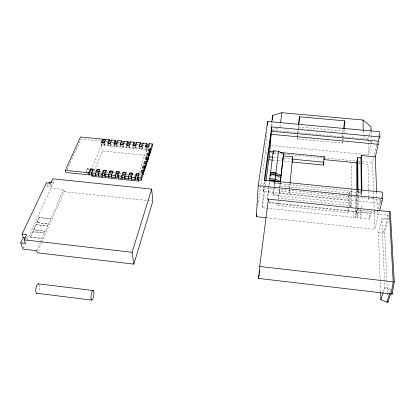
<?xml version="1.0" encoding="UTF-8"?>
<svg xmlns="http://www.w3.org/2000/svg" width="415" height="415" viewBox="0 0 415 415"><rect width="100%" height="100%" fill="white"/><g stroke="black" fill="none" stroke-linecap="round" stroke-linejoin="round"><path stroke-width="0.31" stroke-dasharray="2.08 1.56" d="M355.946 207.313L355.951 196.762M356.075 195.558L356.07 207.355L357.211 207.474M350.893 206.794L350.924 195.014M349.897 206.597L351.038 206.717L351.754 203.35L351.858 163.292M348.574 194.983L348.553 198.235L279.42 191.144L277.848 205.508L348.003 212.869L349.207 207.121M356.988 195.263L358 190.62L361.351 190.957L360.946 192.773L349.269 191.59L349.248 194.843L348.092 200.481L348.003 212.869M349.331 206.54L349.394 194.142M343.418 138.076L344.694 129.215M297.415 136.328L297.176 138.869L342.51 143.118L342.557 140.545M342.567 139.902L342.608 137.329M342.619 136.68L342.686 132.821L343.355 129.049M387.444 292.596L384.653 231.969L388.264 218.928L388.067 215.24L270.056 202.94L270.144 200.523M257.84 205.835L265.46 152.284L266.845 132.385M371.243 211.505L369.381 219.053L262.358 207.754L263.784 187.611L380.581 199.558L380.737 203.319L263.286 191.242L263.629 187.559M271.877 125.75L272.074 123.172M267.353 199.625L268.526 187.86M269.397 181.505L274.797 182.242L273.252 195.211L351.754 203.35M273.252 195.211L274.88 181.225M263.857 185.1L264.251 180.805M297.472 135.695L297.705 133.158M297.768 132.52L298.473 125.574M297.752 133.832L298.655 125.636M277.848 205.508L278.06 203.267M280.265 182.533L278.548 198.126L351.261 205.669M274.725 183.103L280.135 183.658L279.207 193.39L348.092 200.481M289.203 192.15L290.09 183.757M288.954 194.391L289.457 189.842M289.52 189.266L290.033 184.644L351.77 190.947L351.043 194.428M280.27 182.808L279.912 186.003L351.287 193.266M297.176 138.869L297.322 137.609M297.394 136.981L297.68 134.46M274.86 181.978L274.74 182.942L280.151 183.497L277.236 182.149M280.042 127.146L280.509 123.385M268.604 187.248L269.319 181.739M267.488 199.579L269.792 181.754M263.286 191.242L264.656 181.267M262.358 207.754L265.927 181.511M271.094 126.705L271.618 122.949M380.934 202.074L381.805 196.482M342.51 143.118L342.738 141.857M342.852 141.23L343.309 138.703M348.802 193.852L349.269 191.59M360.059 161.928L359.815 163.074L358.55 162.971M356.075 194.936L356.853 191.357L361.921 191.875L361.901 190.599M369.085 135.477L368.271 139.238L272.178 130.32M369.22 134.849L370.439 129.205M355.697 209.067L355.199 211.328L355.219 217.507L356.967 209.964L377.354 212.143L380.581 199.558M271.394 145.525L368.676 154.795L371.467 142.21L371.404 140.27M358.69 208.221L358.705 210.151L356.936 217.688L356.895 211.51L357.657 208.102M361.921 191.875L361.117 195.455L361.076 192.192L357.73 191.855L357.72 190.558M362.181 210.561L360.438 218.057L360.365 211.873L362.093 204.32M373.728 197.613L372.613 162.623L376.68 144.965M376.825 144.337L377.261 142.444M377.987 139.29L379.149 134.247M266.601 217.776L374.745 229.36L379.398 211.406M380.576 291.449L378.402 232.613L381.878 219.571L387.34 218.829L387.148 215.141L388.435 213.16M378.402 232.613L383.751 231.871L387.34 218.829M383.284 292.004L384.757 287.175L381.821 218.249L388.264 218.928M389.784 293.073L390.935 289.442L384.757 287.175L384.84 288.731L390.935 289.442L390.992 290.578M149.338 146.993L149.748 145.784M139.839 177.423L141.266 173.148M146.77 156.642L147.18 155.423L102.391 150.993L93.733 172.163M138.74 172.863L146.573 149.649L101.416 145.229L91.917 168.148M147.922 149.364L145.499 149.125L145.909 147.911M139.066 147.455L139.186 148.508L142.21 148.803L143.46 145.172L144.55 145.276M139.186 148.508L139.611 147.299M126.098 175.737L126.502 174.596M132.753 146.837L132.883 147.89L135.902 148.186L137.189 144.56M132.883 147.89L133.319 146.682M126.388 145.701L126.596 147.273L129.61 147.569L130.933 143.953M126.596 147.273L127.047 146.07M120.101 145.084L120.324 146.661L123.328 146.957L124.687 143.346M120.324 146.661L120.786 145.458M106.442 173.719L106.878 172.583M113.824 144.472L114.063 146.049L117.061 146.339L118.457 142.739M114.063 146.049L114.535 144.851M99.916 173.05L100.368 171.919M107.646 144.389L107.817 145.437L110.805 145.727L112.237 142.138M107.817 145.437L108.299 144.238M93.406 172.381L93.868 171.25M101.405 143.777L101.582 144.825L104.564 145.12L106.033 141.531L105.778 139.959M101.582 144.825L102.074 143.632M85.926 171.644L87.42 168.106L89.09 168.277M85.869 173.164L87.601 169.035L87.42 168.106M37.905 251.018L41.541 242.791M41.801 242.199L64.149 191.652L63.64 189.531L51.092 188.197L49.644 182.61M44.353 232.94L32.718 231.617L30.326 237.193L42.04 238.537L45.178 231.082L33.574 229.765L35.991 224.531L47.58 226.066L45.245 231.316L33.574 229.765M50.666 218.731L39.254 217.465L36.888 222.59L48.446 224.116L63.64 189.531M36.473 250.681L39.876 243.019M40.136 242.427L41.972 238.303L30.248 236.96M47.512 225.827L48.379 223.877L36.888 222.59M67.147 169.548L80.941 139.092L101.167 141.059M30.326 237.193L32.718 231.617M33.646 230.003L35.991 224.531M36.956 222.824L39.254 217.465M23.349 247.911L24.983 244.399M25.346 243.46L51.092 188.197M46.423 182.808L47.383 186.449L51.626 186.895L53.696 182.434L53.084 180.011M47.383 186.449L48.695 183.663M272.333 129.952L278.792 128.111M298.541 126.902L344.668 131.14M307.671 129.594L308.942 129.713M324.224 131.119L325.495 131.239M329.951 131.648L331.227 131.763M273.677 151.864L277.516 152.238M265.46 152.284L267.385 152.471M269.952 152.72L281.5 153.835M284.068 154.084L357.86 161.202M358.498 161.264L359.784 161.383M362.347 161.632L372.613 162.623M358.295 163.303L361.512 163.614M362.155 163.676L367.949 164.236L368.836 197.104M273.454 157.311L282.433 158.182M283.699 158.307L292.445 159.158M105.737 141.505L107.112 141.64M111.941 142.106L113.321 142.241M118.161 142.713L120.08 142.9M124.391 143.315L126.316 143.507M130.632 143.922L132.022 144.057M136.893 144.534L138.278 144.669M272.582 160.107L277.692 160.605M278.33 160.667L281.52 160.978M284.042 161.222L291.512 161.954M280.135 183.658L290.033 184.644M270.751 175.804L275.519 176.282M275.467 176.982L277.853 177.221M87.601 169.035L90.382 169.32M94.158 170.83L95.445 170.959M99.948 171.421L101.883 171.618M107.029 172.147L108.315 172.277M112.818 172.739L115.391 173.003M119.899 173.46L121.185 173.595M126.331 174.118L128.261 174.316M133.412 174.845L134.699 174.974M86.984 173.283L88.105 173.397M267.888 192.757L273.412 193.328L278.771 195.781M356.895 211.51L268.443 202.261M360.365 211.873L369.231 212.796L369.381 219.053M268.879 202.816L270.056 202.94M52.492 182.31L53.696 182.434M64.149 191.652L147.102 200.476M147.74 200.544L152.243 201.021M383.751 231.871L384.653 231.969M39.326 217.699L50.729 218.97M36.063 224.769L47.58 226.066M32.79 231.85L44.421 233.173M26.083 237.992L27.795 238.189L27.022 235.777M363.317 135.461L368.11 139.43M370.024 141.017L371.467 142.21M50.843 183.866L51.626 186.895M101.416 145.229L102.391 150.993M104.305 143.543L104.564 145.12M110.561 144.155L110.805 145.727M114.493 143.673L114.732 145.25M116.828 144.768L117.061 146.339M123.182 145.904L123.328 146.957M129.475 146.521L129.61 147.569M135.71 146.609L135.902 148.186M140.996 173.439L141.121 174.492M142.412 168.485L142.537 169.538M142.034 147.226L142.21 148.803M145.39 148.072L145.499 149.125M146.573 149.649L146.843 152.217M146.728 155.563L146.843 156.616M387.475 293.244L387.62 296.471M376.623 192.218L377.354 212.143M373.749 198.261L374.143 210.571M374.164 211.219L374.745 229.36M371.145 131.866L371.243 135.098M371.264 135.747L371.384 139.622M368.857 197.748L368.925 200.326M368.287 139.886L368.354 142.48M368.37 143.128L368.676 154.795M357.803 208.771L357.896 213.725L356.174 213.543L356.101 209.212M363.234 130.958L363.291 134.175M361.351 190.957L361.392 194.225M360.946 192.773L360.977 195.491M358.539 191.533L358.565 194.744M358.576 195.382L358.679 207.583M357.59 190.49L357.626 195.154M356.833 190.651L356.962 208.678M357.756 196.357L357.782 207.536M353.502 211.152L353.507 217.32M99.652 172.79A1.307 0.872 -9.2 0 1 99.605 173.019M110.494 174.933A1.307 0.877 -8.3 0 1 110.286 174.762M147.735 148.985A1.245 0.814 -5.1 0 1 146.412 148.793A1.245 0.814 -5.1 0 1 146.272 147.896M142.246 147.304A1.245 0.814 -5.5 0 1 140.939 148.425A1.245 0.814 -5.5 0 1 139.969 147.284M136.006 146.894A1.245 0.809 -5.9 0 1 134.636 147.807A1.245 0.809 -5.9 0 1 133.563 146.874M129.677 146.075A1.245 0.809 -6.3 0 1 128.51 147.185A1.245 0.809 -6.3 0 1 127.286 146.262M123.457 145.67A1.245 0.804 -6.7 0 1 121.761 146.547A1.245 0.804 -6.7 0 1 121.336 145.26M117.035 144.669A1.245 0.804 -7.1 0 1 116.682 145.758A1.245 0.804 -7.1 0 1 115.022 145.743A1.245 0.804 -7.1 0 1 115.09 144.653M110.919 144.244A1.245 0.799 -7.5 0 1 109.565 145.354A1.245 0.799 -7.5 0 1 108.657 144.223M104.694 143.637A1.245 0.799 -7.9 0 1 103.33 144.747A1.245 0.799 -7.9 0 1 102.432 143.616M39.192 284.763A4.798 1.681 -80.1 0 1 38.092 292.243"/><path stroke-width="0.62" d="M344.704 128.572L344.808 120.874L299.474 116.786L298.618 124.318M268.36 200.336L268.396 199.127L390.328 211.769L394.25 281.977L392.185 294.105L258.592 278.424L259.723 266.456L268.396 199.127M264.744 180.629L271.509 131.264L271.654 126.917L379.969 136.909L379.73 131.721L267.602 121.476L258.218 185.697L256.299 216.672L265.958 217.709M280.343 182.169L283.289 155.967L292.705 156.834L292.134 162.016L323.503 165.077L324.208 156.73L280.073 152.481M323.503 165.077L323.617 162.638M267.333 125.325L267.602 121.476M266.015 180.867L269.838 151.496L271.094 134.284L378.252 144.296L375.331 156.86L376.623 192.218M272.318 119.951L272.66 115.437L281.827 112.724L363.042 120.018L370.984 126.694L371.124 131.223M270.248 174.565L269.636 179.768L275.031 180.312L274.979 181.013L280.374 181.563L283.512 153.675L278.507 151.293L273.34 150.754L270.155 175.747L270.248 174.565L275.622 175.104L280.831 177.521M273.054 154.297L273.34 150.754M275.031 180.312L275.622 175.104M275.866 173.097L275.71 174.969L281.059 175.509L275.866 173.097L270.513 172.541L275.866 173.097L278.507 151.293M298.717 125.008L299.474 116.786M282.854 160.532L282.963 159.386M283.289 155.967L283.512 153.675M290.075 183.171L292.705 156.834M274.88 181.225L269.475 180.515M275.643 175.28L275.762 174.279L270.419 173.724M280.587 122.757L281.827 112.724M258.592 278.424L259.168 273.936M259.334 272.655L259.577 270.73M271.701 122.321L272.66 115.437M271.654 126.917L264.308 180.193L382.48 192.129L382.77 198.406L379.559 210.789M256.299 216.672L256.662 214.124M323.939 158.447L324.208 156.73M391.163 293.981L393.218 281.858L389.395 211.671M343.47 128.417L344.808 120.874M356.827 190.003L356.656 162.81L357.735 157.607L360.915 157.913L361.341 190.309M360.915 157.913L361.408 155.526L375.331 156.86M133.869 264.122L152.886 201.093L151.651 189.121L52.778 178.798L50.687 183.259L46.423 182.808L22.047 234.05L23.23 237.665L20.75 242.925L22.809 249.083L36.473 250.681L37.127 252.782L133.869 264.122L132.115 252.294L151.651 189.121M390.598 293.799L387.89 302.276L386.894 302.156L380.887 299.853L383.097 292.611M386.894 302.156L389.592 293.68M65.337 170.368L89.028 172.806A1.318 0.877 -9.7 0 1 90.646 172.054A1.318 0.877 -9.7 0 1 91.533 173.06L91.938 175.172L95.969 175.587A1.312 0.882 -9.4 0 1 97.577 174.829A1.312 0.882 -9.4 0 1 98.474 175.846L102.515 176.261A1.312 0.882 -8.9 0 1 104.118 175.504A1.312 0.882 -8.9 0 1 105.026 176.52L109.078 176.935A1.312 0.887 -8.5 0 1 110.67 176.178A1.312 0.887 -8.5 0 1 111.594 177.195L115.65 177.615A1.312 0.892 -8.1 0 1 117.238 176.857A1.312 0.892 -8.1 0 1 118.171 177.874L122.238 178.294A1.312 0.892 -7.6 0 1 123.82 177.532A1.312 0.892 -7.6 0 1 124.77 178.554L128.842 178.974A1.312 0.897 -7.1 0 1 130.419 178.211A1.312 0.897 -7.1 0 1 131.379 179.239L135.461 179.659A1.312 0.897 -6.6 0 1 137.033 178.891A1.312 0.897 -6.6 0 1 137.998 179.918L141.178 180.245L143.123 174.357L142.879 172.246A1.136 0.773 -5.9 0 1 142.029 171.364A1.136 0.773 -5.9 0 1 143.393 170.71L144.347 167.821A1.131 0.763 -5.7 0 1 143.502 166.954A1.131 0.763 -5.7 0 1 144.851 166.306L145.795 163.458A1.121 0.752 -5.5 0 1 144.949 162.602A1.121 0.752 -5.5 0 1 146.288 161.959L147.221 159.153A1.115 0.742 -5.3 0 1 146.381 158.307A1.115 0.742 -5.3 0 1 147.709 157.679L148.627 154.909A1.105 0.731 -5.1 0 1 147.792 154.074A1.105 0.731 -5.1 0 1 149.11 153.451L150.012 150.718A1.1 0.721 -5 0 1 149.182 149.898A1.1 0.721 -5 0 1 150.489 149.286L152.258 143.948L149.234 143.652A1.24 0.809 -5 0 1 147.756 144.342A1.24 0.809 -5 0 1 146.817 143.419L142.931 143.04A1.24 0.804 -5.4 0 1 141.448 143.73A1.24 0.804 -5.4 0 1 140.519 142.807L136.644 142.433A1.24 0.804 -5.8 0 1 135.15 143.118A1.24 0.804 -5.8 0 1 134.237 142.2L130.367 141.826A1.24 0.799 -6.2 0 1 128.873 142.506A1.24 0.799 -6.2 0 1 127.965 141.593L124.106 141.219A1.24 0.799 -6.6 0 1 122.601 141.899A1.24 0.799 -6.6 0 1 121.709 140.986L117.855 140.612A1.24 0.794 -7 0 1 116.35 141.292A1.24 0.794 -7 0 1 115.463 140.379L111.619 140.011A1.24 0.794 -7.3 0 1 110.105 140.685A1.24 0.794 -7.3 0 1 109.233 139.777L80.526 136.997L65.337 170.368L65.824 172.479L89.438 174.912A1.312 0.877 -9.8 0 1 90.714 174.155A1.312 0.877 -9.8 0 1 91.954 174.71M142.547 173.102A1.136 0.773 -6 0 1 143.626 172.816L144.581 169.927L144.347 167.821M144.233 168.557A1.126 0.763 -5.8 0 1 145.079 168.412L146.023 165.564L145.795 163.458M145.452 164.345A1.115 0.752 -5.6 0 1 146.516 164.065L147.439 161.259L147.221 159.153M147.092 159.92A1.11 0.742 -5.4 0 1 147.927 159.78L148.84 157.01L148.627 154.909M148.274 155.827A1.1 0.731 -5.2 0 1 149.322 155.558L150.225 152.824L150.012 150.718M150.131 151.428A1.095 0.721 -5 0 1 150.697 151.387L152.455 146.049L152.258 143.948M141.178 180.245L140.929 178.139L142.879 172.246M91.606 173.968L92.052 176.282L138.62 181.09L139.025 179.871M149.535 143.683L148.316 147.32L145.276 147.024L146.516 143.388M143.232 143.071L141.977 146.703L138.942 146.407L140.218 142.781M136.945 142.464L135.648 146.085L132.624 145.79L133.936 142.169M130.668 141.852L129.335 145.468L126.316 145.172L127.664 141.562M124.407 141.245L123.037 144.856L120.023 144.56L121.408 140.955M118.156 140.644L116.75 144.244L113.746 143.948L115.168 140.353L115.323 141.401M111.92 140.037L110.478 143.632L107.48 143.336L108.932 139.746M105.695 139.435L104.217 143.019L101.224 142.729L102.718 139.144L102.889 140.197M378.252 144.296L378.117 141.173L379.969 136.909M20.75 242.925L25.346 243.46L24.163 239.849L26.638 234.574L22.047 234.05M48.954 183.103L49.484 181.993L51.891 182.242M271.509 131.264L378.117 141.173M269.838 151.496L273.034 151.802M269.102 156.891L272.816 157.249M292.445 159.158L323.954 162.218M268.889 159.744L272.582 160.107M323.762 159.588L356.656 162.81M269.729 178.59L275.135 179.135L280.374 181.563M258.218 185.697L382.77 198.406M91.533 173.06L95.58 173.475A1.318 0.882 -9.3 0 1 97.193 172.723A1.318 0.882 -9.3 0 1 98.09 173.735L98.474 175.846M98.09 173.735L102.142 174.155A1.318 0.882 -8.9 0 1 103.75 173.397A1.318 0.882 -8.9 0 1 104.663 174.409L105.026 176.52M104.663 174.409L108.725 174.829A1.318 0.887 -8.5 0 1 110.328 174.072A1.318 0.887 -8.5 0 1 111.251 175.089L111.594 177.195M111.251 175.089L115.318 175.509A1.312 0.887 -8 0 1 116.916 174.746A1.312 0.887 -8 0 1 117.85 175.768L118.171 177.874M117.85 175.768L121.932 176.183A1.312 0.892 -7.6 0 1 123.52 175.426A1.312 0.892 -7.6 0 1 124.469 176.448L124.77 178.554M124.469 176.448L128.557 176.868A1.312 0.897 -7.1 0 1 130.139 176.105A1.312 0.897 -7.1 0 1 131.099 177.127L131.379 179.239M131.099 177.127L135.191 177.547A1.312 0.897 -6.6 0 1 136.768 176.785A1.312 0.897 -6.6 0 1 137.744 177.812L137.998 179.918M137.744 177.812L140.929 178.139M23.23 237.665L25.512 237.925M259.723 266.456L394.25 281.977M24.163 239.849L132.115 252.294M38.517 283.85L93.276 290.557A4.84 1.302 -81.1 0 1 93.09 298.152A4.84 1.302 -81.1 0 1 90.958 297.223A4.84 1.302 -81.1 0 1 93.276 290.557M36.686 293.26L91.627 300.076M274.901 181.065L276.068 181.604M89.028 172.806L89.438 174.912M89.126 174.881L88.711 172.77L90.356 168.827L93.474 169.144L91.85 173.097L92.255 175.203M95.58 173.475L95.969 175.587M95.658 175.555L95.263 173.444L96.866 169.491L99.994 169.813L98.407 173.766L98.791 175.877M102.142 174.155L102.515 176.261M102.199 176.23L101.831 174.118L103.392 170.155L106.525 170.477L104.979 174.445L105.343 176.551M103.19 140.223L103.013 139.175A1.24 0.789 -7.7 0 0 103.88 140.083A1.24 0.789 -7.7 0 0 105.394 139.404M108.725 174.829L109.078 176.935M108.761 176.904L108.408 174.798L109.934 170.824L113.072 171.146L111.568 175.12L111.91 177.231M115.334 177.584L115.002 175.472L116.491 171.494L119.634 171.815L118.166 175.799L118.488 177.905M109.233 139.777L109.399 140.825M115.318 175.509L115.65 177.615M115.463 140.379L115.619 141.432M121.932 176.183L122.238 178.294M121.922 178.263L121.611 176.152L123.058 172.163L126.212 172.484L124.785 176.479L125.081 178.585M121.709 140.986L121.854 142.034M128.557 176.868L128.842 178.974M128.525 178.943L128.235 176.832L129.641 172.837L132.8 173.159L131.415 177.158L131.695 179.27M127.965 141.593L128.105 142.641M135.191 177.547L135.461 179.659M135.145 179.622L134.875 177.516L136.239 173.512L139.409 173.833L138.06 177.843L138.32 179.954M134.237 142.2L134.367 143.248M138.465 179.804L138.62 181.09M143.014 174.684L142.77 172.578L140.877 172.386L141.608 170.186L143.502 170.378L143.735 172.49M140.519 142.807L140.638 143.86M143.393 170.71L143.626 172.816M144.472 170.254L144.238 168.148L142.355 167.956L143.082 165.793L144.96 165.979L145.188 168.085M144.851 166.306L145.079 168.412M145.914 165.886L145.686 163.78L143.813 163.593L144.529 161.456L146.396 161.643L146.62 163.749M146.288 161.959L146.516 164.065M148.031 159.469L147.813 157.363L145.961 157.176L145.255 159.282L147.112 159.469L147.335 161.575M147.709 157.679L147.927 159.78M148.736 157.327L148.523 155.22L146.677 155.039L147.372 152.959L149.213 153.14L149.426 155.246M146.817 143.419L146.926 144.467M149.11 153.451L149.322 155.558M150.489 149.286L150.697 151.387M150.121 153.13L149.914 151.029L148.077 150.847L148.762 148.798L150.588 148.98L150.795 151.081M392.128 292.969L392.185 294.105M387.828 300.984L387.89 302.276M380.602 292.098L380.887 299.853M363.042 120.018L363.224 130.315M361.408 155.526L361.89 189.961M357.735 157.607L357.995 189.971M357.481 158.841L357.714 189.909M357.362 159.422L357.585 189.842M147.439 161.259A1.11 0.742 -5.4 0 1 147.169 161.207M144.581 169.927A1.126 0.763 -5.8 0 1 144.306 169.875M146.023 165.564A1.115 0.752 -5.6 0 1 145.748 165.507M143.123 174.357A1.136 0.773 -6 0 1 142.843 174.3M150.225 152.824A1.095 0.721 -5 0 1 149.955 152.772M98.371 172.012A1.307 0.872 -9.2 0 1 98.708 172.018M91.99 174.938A1.312 0.877 -9.8 0 1 91.938 175.172M117.616 174.077A1.302 0.882 -7.9 0 1 117.948 174.02M37.132 293.229A4.798 1.681 -80.1 0 1 35.98 288.01A4.798 1.681 -80.1 0 1 38.901 284.161M123.592 174.29A1.307 0.887 -7.4 0 0 125.527 173.366A1.307 0.887 -7.4 0 0 123.556 172.754A1.307 0.887 -7.4 0 0 123.592 174.29M103.859 172.272A1.307 0.877 -8.7 0 0 105.815 171.348A1.307 0.877 -8.7 0 0 103.869 170.741A1.307 0.877 -8.7 0 0 103.859 172.272M136.815 175.649A1.307 0.892 -6.5 0 0 138.74 174.715A1.307 0.892 -6.5 0 0 136.748 174.103A1.307 0.892 -6.5 0 0 136.815 175.649M130.196 174.969A1.307 0.887 -6.9 0 0 132.126 174.041A1.307 0.887 -6.9 0 0 130.144 173.429A1.307 0.887 -6.9 0 0 130.196 174.969M97.307 171.597A1.312 0.872 -9.1 0 0 99.273 170.679A1.312 0.872 -9.1 0 0 97.338 170.077A1.312 0.872 -9.1 0 0 97.307 171.597M110.421 172.941A1.307 0.877 -8.3 0 0 112.372 172.018A1.307 0.877 -8.3 0 0 110.416 171.411A1.307 0.877 -8.3 0 0 110.421 172.941M90.776 170.928A1.312 0.872 -9.5 0 0 92.747 170.015A1.312 0.872 -9.5 0 0 90.818 169.408A1.312 0.872 -9.5 0 0 90.776 170.928M116.999 173.615A1.307 0.882 -7.8 0 0 118.939 172.692A1.307 0.882 -7.8 0 0 116.978 172.085A1.307 0.882 -7.8 0 0 116.999 173.615M146.573 146.874A1.245 0.814 -5.1 0 0 148.394 146.023A1.245 0.814 -5.1 0 0 146.485 145.468A1.245 0.814 -5.1 0 0 146.573 146.874M140.239 146.256A1.245 0.809 -5.5 0 0 142.07 145.411A1.245 0.809 -5.5 0 0 140.166 144.851A1.245 0.809 -5.5 0 0 140.239 146.256M133.921 145.639A1.245 0.809 -5.9 0 0 135.757 144.794A1.245 0.809 -5.9 0 0 133.863 144.238A1.245 0.809 -5.9 0 0 133.921 145.639M127.618 145.027A1.245 0.804 -6.3 0 0 129.454 144.181A1.245 0.804 -6.3 0 0 127.571 143.626A1.245 0.804 -6.3 0 0 127.618 145.027M121.32 144.415A1.245 0.804 -6.7 0 0 123.172 143.569A1.245 0.804 -6.7 0 0 121.294 143.014A1.245 0.804 -6.7 0 0 121.32 144.415M115.043 143.803A1.245 0.799 -7.1 0 0 116.895 142.962A1.245 0.799 -7.1 0 0 115.028 142.407A1.245 0.799 -7.1 0 0 115.043 143.803M108.777 143.191A1.245 0.799 -7.5 0 0 110.639 142.35A1.245 0.799 -7.5 0 0 108.777 141.8A1.245 0.799 -7.5 0 0 108.777 143.191M102.526 142.578A1.245 0.794 -7.8 0 0 104.393 141.743A1.245 0.794 -7.8 0 0 102.536 141.193A1.245 0.794 -7.8 0 0 102.526 142.578"/></g></svg>
